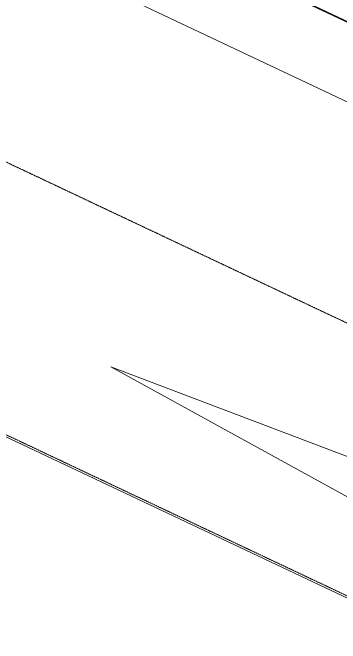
# Model space of a CAD drawing. Header units: inches. Extents: x 27328 to 52026, y -4075 to 4147.
# Drawn here: x 34972 to 35272, y 1754 to 2331 of the extents above; entities that cross this region are included whole.
import ezdxf

# ---------------------------------------------------------------- set-up
doc = ezdxf.new("R2010")
doc.units = ezdxf.units.IN
doc.header["$MEASUREMENT"] = 0
doc.linetypes.add('Center 1_4_', pattern=[0.53125, 0.25, -0.09375, 0.09375, -0.09375])
doc.linetypes.add('Hidden', pattern=[0.28125, 0.1875, -0.09375])
for name, color, linetype, lineweight in [('A-PROP-SBCK', 71, 'Hidden', 15), ('BMP', 80, 'Continuous', 9), ('C-TOPO', 7, 'Continuous', 9), ('EOP-PR', 4, 'Continuous', 9), ('G-ANNO-SYMB', 111, 'Continuous', 9), ('PROP', 3, 'Center 1_4_', 9)]:
    doc.layers.add(name, color=color, linetype=linetype, lineweight=lineweight)

msp = doc.modelspace()

# ---------------------------------------------------------------- linework, layer by layer
at = {"layer": 'A-PROP-SBCK'}
msp.add_line((34290.43, 2264.68), (37043.21, 962.76), dxfattribs=at)
at = {"layer": 'BMP'}
for p, q in [((36314.94, 1531.4), (35062.11, 2007.09)), ((35062.11, 2007.09), (36106.56, 1433.07))]:
    msp.add_line(p, q, dxfattribs=at)
at = {"layer": 'C-TOPO'}
msp.add_line((34605.89, 2641.5), (36091.73, 1938.78), dxfattribs=at)
at = {"layer": 'C-TOPO', "lineweight": 25}
msp.add_line((36090.54, 1938.72), (34605.89, 2640.89), dxfattribs=at)
at = {"layer": 'EOP-PR'}
msp.add_line((34952.64, 1949.41), (36001.55, 1453.33), dxfattribs=at)
at = {"layer": 'G-ANNO-SYMB'}
msp.add_line((32496.9, 3565.24), (37894.82, 1012.32), dxfattribs=at)
at = {"layer": 'PROP'}
msp.add_line((32458.76, 3380.65), (37392.36, 1047.32), dxfattribs=at)

doc.saveas('drawing.dxf')
